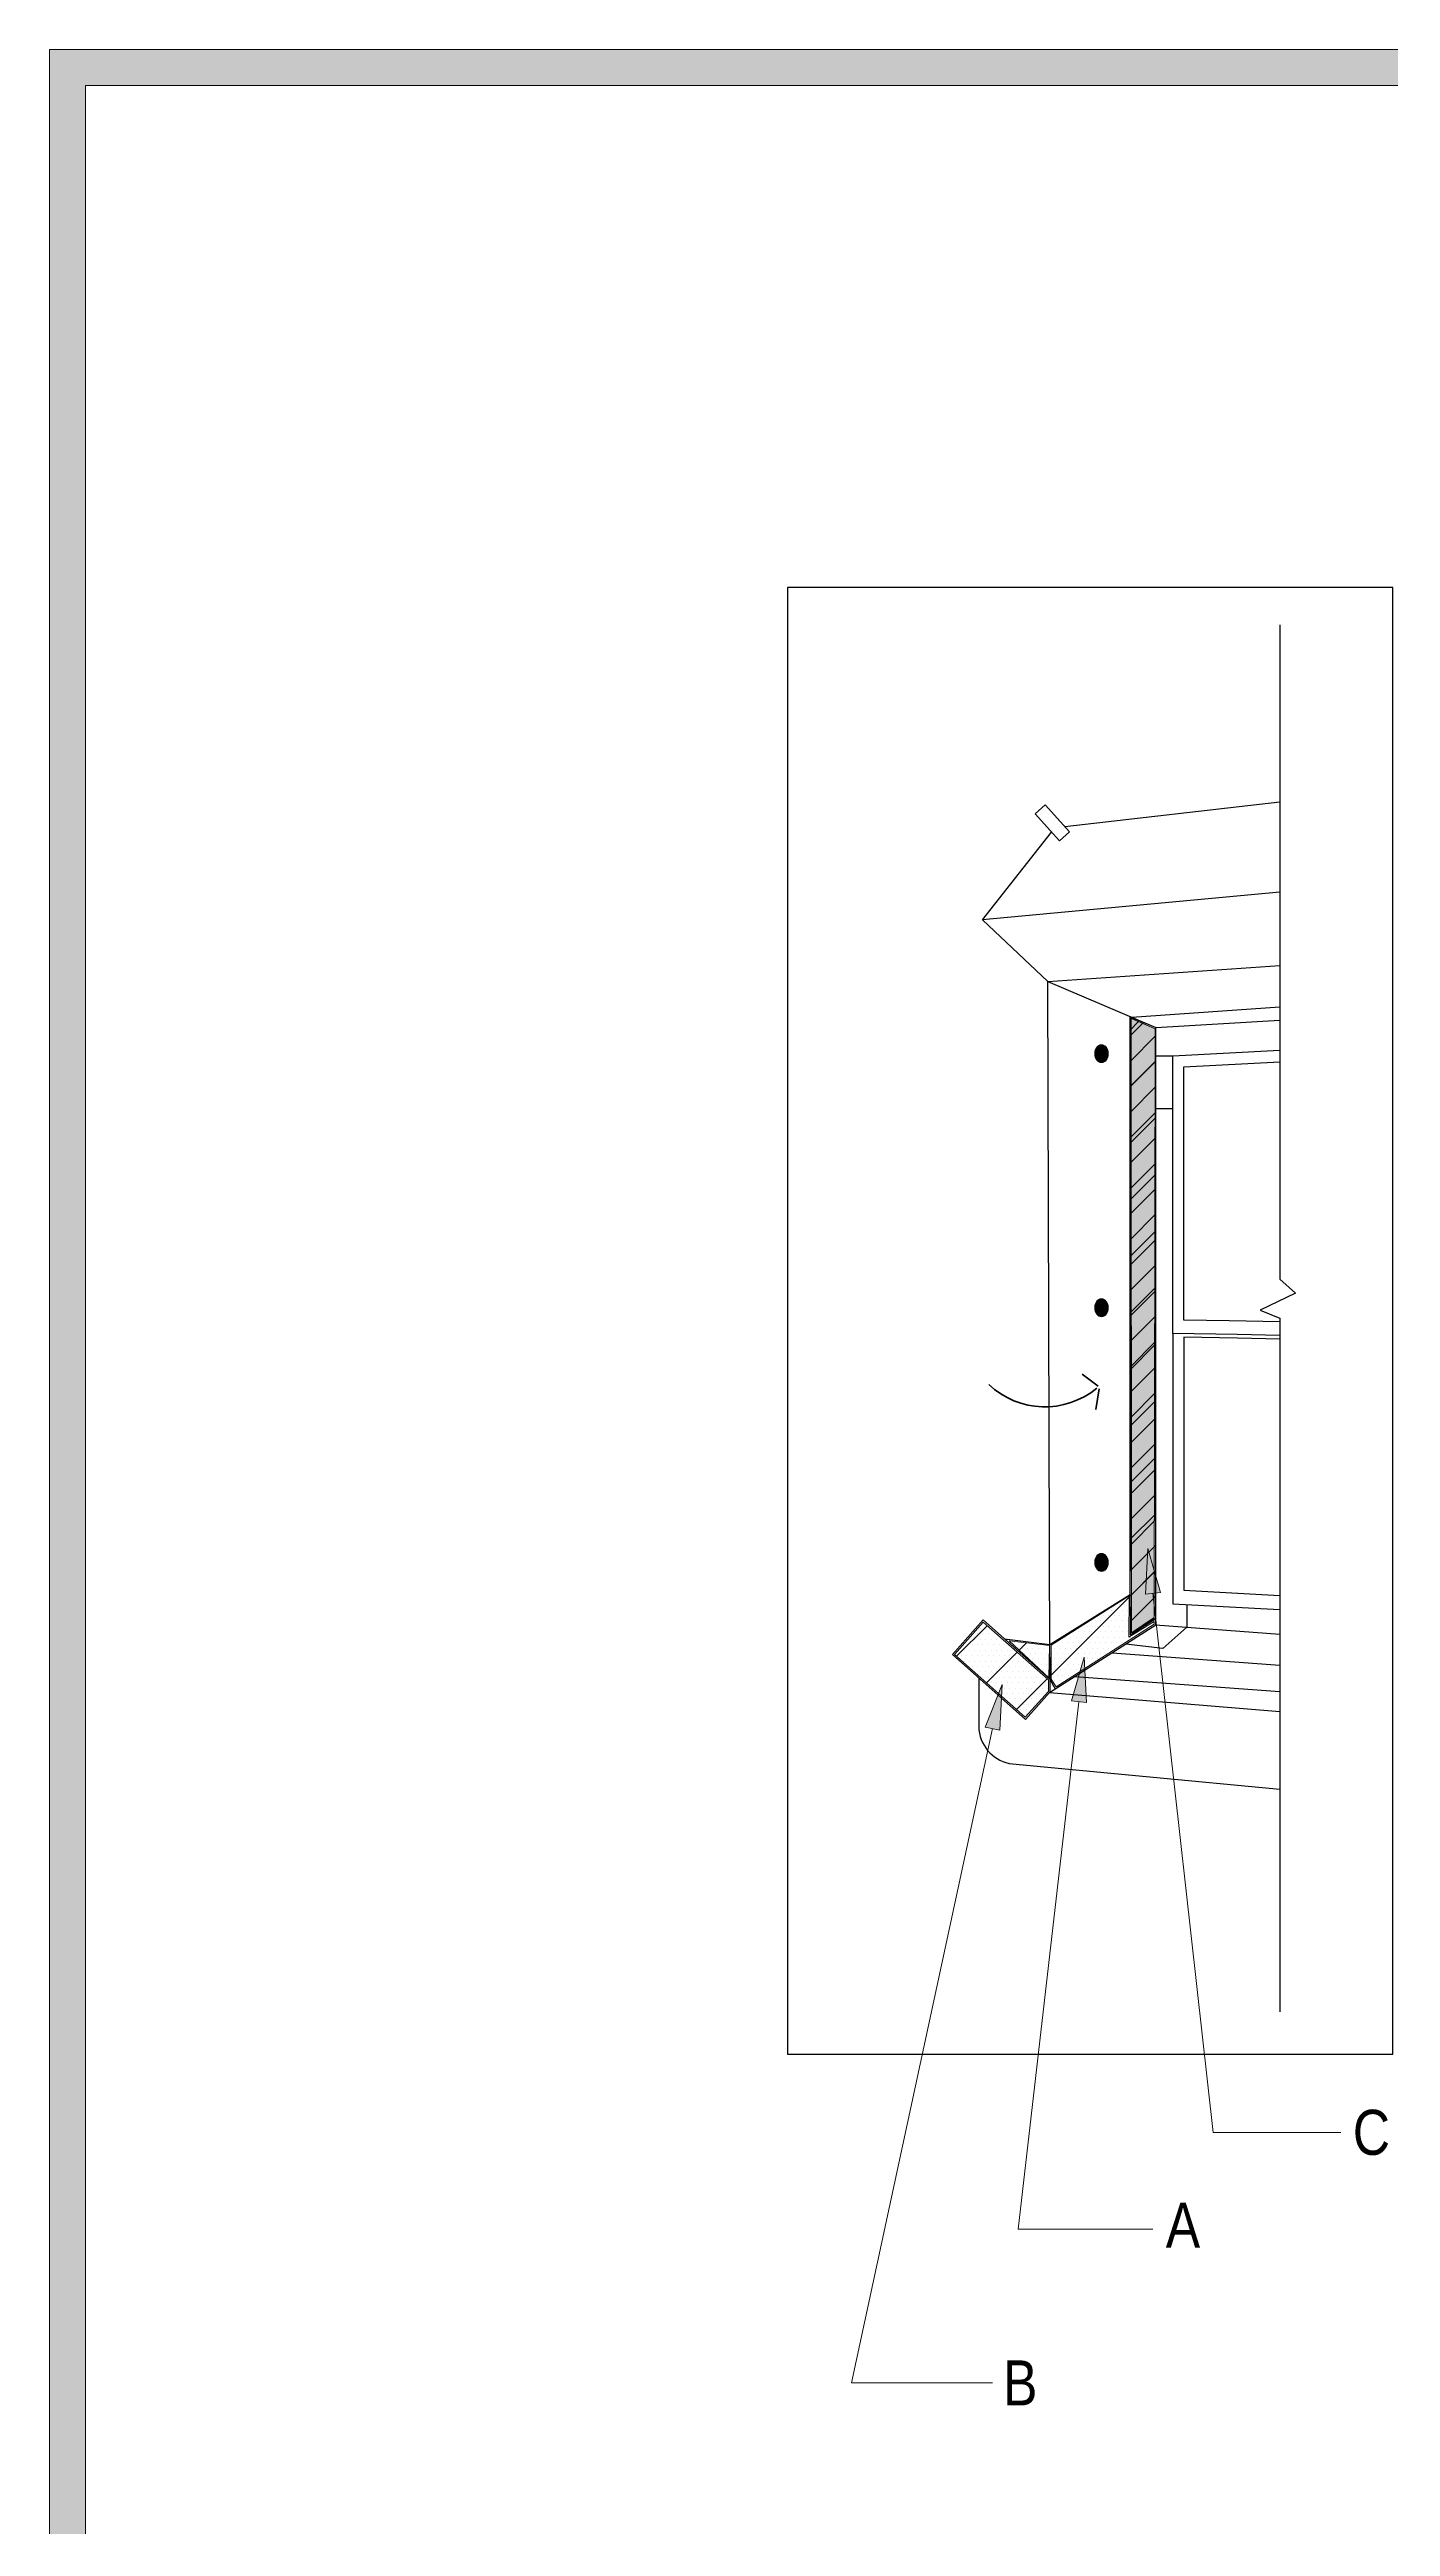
# Model space of a CAD drawing. Extents: x -1279 to 5791, y -3809 to 1769.
# Drawn here: x -1156 to -822, y -1854 to -1236 of the extents above; entities that cross this region are included whole.
import ezdxf

# ---------------------------------------------------------------- set-up
doc = ezdxf.new("R2010")
doc.units = 0
doc.header["$MEASUREMENT"] = 0
for name, color, linetype, lineweight in [('.ATI-HATCH', 7, 'Continuous', 0), ('G-ANNO-TTLB', 7, 'Continuous', 0), ('Layer 12', 7, 'Continuous', 0), ('TYVEK', 7, 'Continuous', 0)]:
    doc.layers.add(name, color=color, linetype=linetype, lineweight=lineweight)
pattern_1 = [(45, (0, 0), (-7.071067, 7.07107), [])]

# ---------------------------------------------------------------- blocks, each defined once
blk = doc.blocks.new('Block_75')
at = {"layer": '.ATI-HATCH'}
for points, knots in [([(-886.59, -1621.6), (-886.59, -1621.6), (-886.59, -1631.72), (-886.59, -1631.72), (-886.59, -1631.72), (-880.16, -1627.63), (-880.16, -1627.63), (-880.16, -1627.63), (-880.16, -1629.19), (-880.16, -1629.19), (-880.16, -1629.19), (-906.66, -1646.05), (-906.66, -1646.05), (-906.66, -1646.05), (-906.67, -1634.08), (-906.67, -1634.08), (-906.67, -1634.08), (-886.59, -1621.6), (-886.59, -1621.6)], [0, 0, 0, 0, 1, 1, 1, 2, 2, 2, 3, 3, 3, 4, 4, 4, 5, 5, 5, 6, 6, 6, 6]), ([(-917.93, -1632.72), (-917.93, -1632.72), (-906.66, -1642.75), (-906.66, -1642.75), (-906.66, -1642.75), (-906.67, -1634.08), (-906.67, -1634.08), (-906.67, -1634.08), (-917.93, -1632.72), (-917.93, -1632.72)], [0, 0, 0, 0, 1, 1, 1, 2, 2, 2, 3, 3, 3, 3])]:
    blk.add_open_spline(points, degree=3, knots=knots, dxfattribs=at)
at = {"layer": '.ATI-HATCH', "color": 8, "lineweight": 0, "true_color": 0x808080}
for points in [[(-894.65, -1626.87), (-894.65, -1626.87), (-894.65, -1626.87), (-894.65, -1626.87)], [(-893.3, -1626.87), (-893.3, -1626.87), (-893.3, -1626.87), (-893.3, -1626.87)], [(-892.63, -1625.52), (-892.63, -1625.52), (-892.63, -1625.52), (-892.63, -1625.52)], [(-891.95, -1626.87), (-891.95, -1626.87), (-891.95, -1626.87), (-891.95, -1626.87)], [(-891.28, -1625.52), (-891.28, -1625.52), (-891.28, -1625.52), (-891.28, -1625.52)], [(-890.6, -1624.17), (-890.6, -1624.17), (-890.6, -1624.17), (-890.6, -1624.17)], [(-890.6, -1626.87), (-890.6, -1626.87), (-890.6, -1626.87), (-890.6, -1626.87)], [(-889.93, -1625.52), (-889.93, -1625.52), (-889.93, -1625.52), (-889.93, -1625.52)], [(-889.25, -1624.17), (-889.25, -1624.17), (-889.25, -1624.17), (-889.25, -1624.17)], [(-889.25, -1626.87), (-889.25, -1626.87), (-889.25, -1626.87), (-889.25, -1626.87)], [(-888.58, -1625.52), (-888.58, -1625.52), (-888.58, -1625.52), (-888.58, -1625.52)], [(-887.9, -1624.17), (-887.9, -1624.17), (-887.9, -1624.17), (-887.9, -1624.17)], [(-887.9, -1626.87), (-887.9, -1626.87), (-887.9, -1626.87), (-887.9, -1626.87)], [(-887.23, -1622.82), (-887.23, -1622.82), (-887.23, -1622.82), (-887.23, -1622.82)], [(-887.23, -1625.52), (-887.23, -1625.52), (-887.23, -1625.52), (-887.23, -1625.52)], [(-915.58, -1633.62), (-915.58, -1633.62), (-915.58, -1633.62), (-915.58, -1633.62)], [(-914.23, -1633.62), (-914.23, -1633.62), (-914.23, -1633.62), (-914.23, -1633.62)], [(-912.88, -1633.62), (-912.88, -1633.62), (-912.88, -1633.62), (-912.88, -1633.62)], [(-911.53, -1633.62), (-911.53, -1633.62), (-911.53, -1633.62), (-911.53, -1633.62)], [(-904.78, -1633.62), (-904.78, -1633.62), (-904.78, -1633.62), (-904.78, -1633.62)], [(-903.43, -1633.62), (-903.43, -1633.62), (-903.43, -1633.62), (-903.43, -1633.62)], [(-902.75, -1632.27), (-902.75, -1632.27), (-902.75, -1632.27), (-902.75, -1632.27)], [(-902.08, -1633.62), (-902.08, -1633.62), (-902.08, -1633.62), (-902.08, -1633.62)], [(-901.4, -1632.27), (-901.4, -1632.27), (-901.4, -1632.27), (-901.4, -1632.27)], [(-900.73, -1630.92), (-900.73, -1630.92), (-900.73, -1630.92), (-900.73, -1630.92)], [(-900.73, -1633.62), (-900.73, -1633.62), (-900.73, -1633.62), (-900.73, -1633.62)], [(-900.05, -1632.27), (-900.05, -1632.27), (-900.05, -1632.27), (-900.05, -1632.27)], [(-899.38, -1630.92), (-899.38, -1630.92), (-899.38, -1630.92), (-899.38, -1630.92)], [(-899.38, -1633.62), (-899.38, -1633.62), (-899.38, -1633.62), (-899.38, -1633.62)], [(-898.7, -1629.57), (-898.7, -1629.57), (-898.7, -1629.57), (-898.7, -1629.57)], [(-898.7, -1632.27), (-898.7, -1632.27), (-898.7, -1632.27), (-898.7, -1632.27)], [(-898.03, -1630.92), (-898.03, -1630.92), (-898.03, -1630.92), (-898.03, -1630.92)], [(-898.03, -1633.62), (-898.03, -1633.62), (-898.03, -1633.62), (-898.03, -1633.62)], [(-897.35, -1629.57), (-897.35, -1629.57), (-897.35, -1629.57), (-897.35, -1629.57)], [(-897.35, -1632.27), (-897.35, -1632.27), (-897.35, -1632.27), (-897.35, -1632.27)], [(-896.68, -1628.22), (-896.68, -1628.22), (-896.68, -1628.22), (-896.68, -1628.22)], [(-896.68, -1630.92), (-896.68, -1630.92), (-896.68, -1630.92), (-896.68, -1630.92)], [(-896.68, -1633.62), (-896.68, -1633.62), (-896.68, -1633.62), (-896.68, -1633.62)], [(-896, -1629.57), (-896, -1629.57), (-896, -1629.57), (-896, -1629.57)], [(-896, -1632.27), (-896, -1632.27), (-896, -1632.27), (-896, -1632.27)], [(-895.33, -1628.22), (-895.33, -1628.22), (-895.33, -1628.22), (-895.33, -1628.22)], [(-895.33, -1630.92), (-895.33, -1630.92), (-895.33, -1630.92), (-895.33, -1630.92)], [(-895.33, -1633.62), (-895.33, -1633.62), (-895.33, -1633.62), (-895.33, -1633.62)], [(-894.65, -1629.57), (-894.65, -1629.57), (-894.65, -1629.57), (-894.65, -1629.57)], [(-894.65, -1632.27), (-894.65, -1632.27), (-894.65, -1632.27), (-894.65, -1632.27)], [(-893.98, -1628.22), (-893.98, -1628.22), (-893.98, -1628.22), (-893.98, -1628.22)], [(-893.98, -1630.92), (-893.98, -1630.92), (-893.98, -1630.92), (-893.98, -1630.92)], [(-893.98, -1633.62), (-893.98, -1633.62), (-893.98, -1633.62), (-893.98, -1633.62)], [(-893.3, -1629.57), (-893.3, -1629.57), (-893.3, -1629.57), (-893.3, -1629.57)], [(-893.3, -1632.27), (-893.3, -1632.27), (-893.3, -1632.27), (-893.3, -1632.27)], [(-892.63, -1628.22), (-892.63, -1628.22), (-892.63, -1628.22), (-892.63, -1628.22)], [(-892.63, -1630.92), (-892.63, -1630.92), (-892.63, -1630.92), (-892.63, -1630.92)], [(-892.63, -1633.62), (-892.63, -1633.62), (-892.63, -1633.62), (-892.63, -1633.62)], [(-891.95, -1629.57), (-891.95, -1629.57), (-891.95, -1629.57), (-891.95, -1629.57)], [(-891.95, -1632.27), (-891.95, -1632.27), (-891.95, -1632.27), (-891.95, -1632.27)], [(-891.28, -1628.22), (-891.28, -1628.22), (-891.28, -1628.22), (-891.28, -1628.22)], [(-891.28, -1630.92), (-891.28, -1630.92), (-891.28, -1630.92), (-891.28, -1630.92)], [(-891.28, -1633.62), (-891.28, -1633.62), (-891.28, -1633.62), (-891.28, -1633.62)], [(-890.6, -1629.57), (-890.6, -1629.57), (-890.6, -1629.57), (-890.6, -1629.57)], [(-890.6, -1632.27), (-890.6, -1632.27), (-890.6, -1632.27), (-890.6, -1632.27)], [(-889.93, -1628.22), (-889.93, -1628.22), (-889.93, -1628.22), (-889.93, -1628.22)], [(-889.93, -1630.92), (-889.93, -1630.92), (-889.93, -1630.92), (-889.93, -1630.92)], [(-889.93, -1633.62), (-889.93, -1633.62), (-889.93, -1633.62), (-889.93, -1633.62)], [(-889.25, -1629.57), (-889.25, -1629.57), (-889.25, -1629.57), (-889.25, -1629.57)], [(-889.25, -1632.27), (-889.25, -1632.27), (-889.25, -1632.27), (-889.25, -1632.27)], [(-888.58, -1628.22), (-888.58, -1628.22), (-888.58, -1628.22), (-888.58, -1628.22)], [(-888.58, -1630.92), (-888.58, -1630.92), (-888.58, -1630.92), (-888.58, -1630.92)], [(-888.58, -1633.62), (-888.58, -1633.62), (-888.58, -1633.62), (-888.58, -1633.62)], [(-887.9, -1629.57), (-887.9, -1629.57), (-887.9, -1629.57), (-887.9, -1629.57)], [(-887.9, -1632.27), (-887.9, -1632.27), (-887.9, -1632.27), (-887.9, -1632.27)], [(-887.23, -1628.22), (-887.23, -1628.22), (-887.23, -1628.22), (-887.23, -1628.22)], [(-887.23, -1630.92), (-887.23, -1630.92), (-887.23, -1630.92), (-887.23, -1630.92)], [(-887.23, -1633.62), (-887.23, -1633.62), (-887.23, -1633.62), (-887.23, -1633.62)], [(-886.55, -1632.27), (-886.55, -1632.27), (-886.55, -1632.27), (-886.55, -1632.27)], [(-885.2, -1632.27), (-885.2, -1632.27), (-885.2, -1632.27), (-885.2, -1632.27)], [(-884.53, -1630.92), (-884.53, -1630.92), (-884.53, -1630.92), (-884.53, -1630.92)], [(-883.18, -1630.92), (-883.18, -1630.92), (-883.18, -1630.92), (-883.18, -1630.92)], [(-882.5, -1629.57), (-882.5, -1629.57), (-882.5, -1629.57), (-882.5, -1629.57)], [(-881.15, -1629.57), (-881.15, -1629.57), (-881.15, -1629.57), (-881.15, -1629.57)], [(-880.48, -1628.22), (-880.48, -1628.22), (-880.48, -1628.22), (-880.48, -1628.22)], [(-914.9, -1634.97), (-914.9, -1634.97), (-914.9, -1634.97), (-914.9, -1634.97)], [(-913.55, -1634.97), (-913.55, -1634.97), (-913.55, -1634.97), (-913.55, -1634.97)], [(-912.88, -1636.32), (-912.88, -1636.32), (-912.88, -1636.32), (-912.88, -1636.32)], [(-912.2, -1634.97), (-912.2, -1634.97), (-912.2, -1634.97), (-912.2, -1634.97)], [(-912.2, -1637.67), (-912.2, -1637.67), (-912.2, -1637.67), (-912.2, -1637.67)], [(-911.53, -1636.32), (-911.53, -1636.32), (-911.53, -1636.32), (-911.53, -1636.32)], [(-910.85, -1634.97), (-910.85, -1634.97), (-910.85, -1634.97), (-910.85, -1634.97)], [(-910.85, -1637.67), (-910.85, -1637.67), (-910.85, -1637.67), (-910.85, -1637.67)], [(-910.18, -1636.32), (-910.18, -1636.32), (-910.18, -1636.32), (-910.18, -1636.32)], [(-910.18, -1639.02), (-910.18, -1639.02), (-910.18, -1639.02), (-910.18, -1639.02)], [(-909.5, -1634.97), (-909.5, -1634.97), (-909.5, -1634.97), (-909.5, -1634.97)], [(-909.5, -1637.67), (-909.5, -1637.67), (-909.5, -1637.67), (-909.5, -1637.67)], [(-908.83, -1636.32), (-908.83, -1636.32), (-908.83, -1636.32), (-908.83, -1636.32)], [(-908.83, -1639.02), (-908.83, -1639.02), (-908.83, -1639.02), (-908.83, -1639.02)], [(-908.15, -1634.97), (-908.15, -1634.97), (-908.15, -1634.97), (-908.15, -1634.97)], [(-908.15, -1637.67), (-908.15, -1637.67), (-908.15, -1637.67), (-908.15, -1637.67)], [(-907.48, -1636.32), (-907.48, -1636.32), (-907.48, -1636.32), (-907.48, -1636.32)], [(-907.48, -1639.02), (-907.48, -1639.02), (-907.48, -1639.02), (-907.48, -1639.02)], [(-906.8, -1634.97), (-906.8, -1634.97), (-906.8, -1634.97), (-906.8, -1634.97)], [(-906.8, -1637.67), (-906.8, -1637.67), (-906.8, -1637.67), (-906.8, -1637.67)], [(-906.13, -1636.32), (-906.13, -1636.32), (-906.13, -1636.32), (-906.13, -1636.32)], [(-906.13, -1639.02), (-906.13, -1639.02), (-906.13, -1639.02), (-906.13, -1639.02)], [(-905.45, -1634.97), (-905.45, -1634.97), (-905.45, -1634.97), (-905.45, -1634.97)], [(-905.45, -1637.67), (-905.45, -1637.67), (-905.45, -1637.67), (-905.45, -1637.67)], [(-904.78, -1636.32), (-904.78, -1636.32), (-904.78, -1636.32), (-904.78, -1636.32)], [(-904.78, -1639.02), (-904.78, -1639.02), (-904.78, -1639.02), (-904.78, -1639.02)], [(-904.1, -1634.97), (-904.1, -1634.97), (-904.1, -1634.97), (-904.1, -1634.97)], [(-904.1, -1637.67), (-904.1, -1637.67), (-904.1, -1637.67), (-904.1, -1637.67)], [(-903.43, -1636.32), (-903.43, -1636.32), (-903.43, -1636.32), (-903.43, -1636.32)], [(-903.43, -1639.02), (-903.43, -1639.02), (-903.43, -1639.02), (-903.43, -1639.02)], [(-902.75, -1634.97), (-902.75, -1634.97), (-902.75, -1634.97), (-902.75, -1634.97)], [(-902.75, -1637.67), (-902.75, -1637.67), (-902.75, -1637.67), (-902.75, -1637.67)], [(-902.08, -1636.32), (-902.08, -1636.32), (-902.08, -1636.32), (-902.08, -1636.32)], [(-902.08, -1639.02), (-902.08, -1639.02), (-902.08, -1639.02), (-902.08, -1639.02)], [(-901.4, -1634.97), (-901.4, -1634.97), (-901.4, -1634.97), (-901.4, -1634.97)], [(-901.4, -1637.67), (-901.4, -1637.67), (-901.4, -1637.67), (-901.4, -1637.67)], [(-900.73, -1636.32), (-900.73, -1636.32), (-900.73, -1636.32), (-900.73, -1636.32)], [(-900.73, -1639.02), (-900.73, -1639.02), (-900.73, -1639.02), (-900.73, -1639.02)], [(-900.05, -1634.97), (-900.05, -1634.97), (-900.05, -1634.97), (-900.05, -1634.97)], [(-900.05, -1637.67), (-900.05, -1637.67), (-900.05, -1637.67), (-900.05, -1637.67)], [(-899.38, -1636.32), (-899.38, -1636.32), (-899.38, -1636.32), (-899.38, -1636.32)], [(-899.38, -1639.02), (-899.38, -1639.02), (-899.38, -1639.02), (-899.38, -1639.02)], [(-898.7, -1634.97), (-898.7, -1634.97), (-898.7, -1634.97), (-898.7, -1634.97)], [(-898.7, -1637.67), (-898.7, -1637.67), (-898.7, -1637.67), (-898.7, -1637.67)], [(-898.03, -1636.32), (-898.03, -1636.32), (-898.03, -1636.32), (-898.03, -1636.32)], [(-898.03, -1639.02), (-898.03, -1639.02), (-898.03, -1639.02), (-898.03, -1639.02)], [(-897.35, -1634.97), (-897.35, -1634.97), (-897.35, -1634.97), (-897.35, -1634.97)], [(-897.35, -1637.67), (-897.35, -1637.67), (-897.35, -1637.67), (-897.35, -1637.67)], [(-896.68, -1636.32), (-896.68, -1636.32), (-896.68, -1636.32), (-896.68, -1636.32)], [(-896.68, -1639.02), (-896.68, -1639.02), (-896.68, -1639.02), (-896.68, -1639.02)], [(-896, -1634.97), (-896, -1634.97), (-896, -1634.97), (-896, -1634.97)], [(-896, -1637.67), (-896, -1637.67), (-896, -1637.67), (-896, -1637.67)], [(-895.33, -1636.32), (-895.33, -1636.32), (-895.33, -1636.32), (-895.33, -1636.32)], [(-894.65, -1634.97), (-894.65, -1634.97), (-894.65, -1634.97), (-894.65, -1634.97)], [(-894.65, -1637.67), (-894.65, -1637.67), (-894.65, -1637.67), (-894.65, -1637.67)], [(-893.98, -1636.32), (-893.98, -1636.32), (-893.98, -1636.32), (-893.98, -1636.32)], [(-893.3, -1634.97), (-893.3, -1634.97), (-893.3, -1634.97), (-893.3, -1634.97)], [(-892.63, -1636.32), (-892.63, -1636.32), (-892.63, -1636.32), (-892.63, -1636.32)], [(-891.95, -1634.97), (-891.95, -1634.97), (-891.95, -1634.97), (-891.95, -1634.97)], [(-890.6, -1634.97), (-890.6, -1634.97), (-890.6, -1634.97), (-890.6, -1634.97)], [(-889.25, -1634.97), (-889.25, -1634.97), (-889.25, -1634.97), (-889.25, -1634.97)], [(-908.15, -1640.37), (-908.15, -1640.37), (-908.15, -1640.37), (-908.15, -1640.37)], [(-907.48, -1641.72), (-907.48, -1641.72), (-907.48, -1641.72), (-907.48, -1641.72)], [(-906.8, -1640.37), (-906.8, -1640.37), (-906.8, -1640.37), (-906.8, -1640.37)], [(-906.13, -1641.72), (-906.13, -1641.72), (-906.13, -1641.72), (-906.13, -1641.72)], [(-906.13, -1644.42), (-906.13, -1644.42), (-906.13, -1644.42), (-906.13, -1644.42)], [(-905.45, -1640.37), (-905.45, -1640.37), (-905.45, -1640.37), (-905.45, -1640.37)], [(-905.45, -1643.07), (-905.45, -1643.07), (-905.45, -1643.07), (-905.45, -1643.07)], [(-904.78, -1641.72), (-904.78, -1641.72), (-904.78, -1641.72), (-904.78, -1641.72)], [(-904.78, -1644.42), (-904.78, -1644.42), (-904.78, -1644.42), (-904.78, -1644.42)], [(-904.1, -1640.37), (-904.1, -1640.37), (-904.1, -1640.37), (-904.1, -1640.37)], [(-904.1, -1643.07), (-904.1, -1643.07), (-904.1, -1643.07), (-904.1, -1643.07)], [(-903.43, -1641.72), (-903.43, -1641.72), (-903.43, -1641.72), (-903.43, -1641.72)], [(-902.75, -1640.37), (-902.75, -1640.37), (-902.75, -1640.37), (-902.75, -1640.37)], [(-902.75, -1643.07), (-902.75, -1643.07), (-902.75, -1643.07), (-902.75, -1643.07)], [(-902.08, -1641.72), (-902.08, -1641.72), (-902.08, -1641.72), (-902.08, -1641.72)], [(-901.4, -1640.37), (-901.4, -1640.37), (-901.4, -1640.37), (-901.4, -1640.37)], [(-900.73, -1641.72), (-900.73, -1641.72), (-900.73, -1641.72), (-900.73, -1641.72)], [(-900.05, -1640.37), (-900.05, -1640.37), (-900.05, -1640.37), (-900.05, -1640.37)], [(-898.7, -1640.37), (-898.7, -1640.37), (-898.7, -1640.37), (-898.7, -1640.37)]]:
    blk.add_open_spline(points, degree=3, dxfattribs=at)
blk = doc.blocks.new('Block_76')
at = {"layer": '.ATI-HATCH'}
blk.add_lwpolyline([(-923.28, -1627.97), (-930.95, -1636.59), (-912.72, -1652.82), (-906.75, -1646.12), (-906.66, -1646.05), (-906.66, -1642.75)], close=True, dxfattribs=at)
at = {"layer": '.ATI-HATCH', "color": 8, "lineweight": 0, "true_color": 0x808080}
for points in [[(-926.73, -1632.82), (-926.73, -1632.82), (-926.73, -1632.82), (-926.73, -1632.82)], [(-926.05, -1631.47), (-926.05, -1631.47), (-926.05, -1631.47), (-926.05, -1631.47)], [(-925.38, -1632.82), (-925.38, -1632.82), (-925.38, -1632.82), (-925.38, -1632.82)], [(-924.7, -1631.47), (-924.7, -1631.47), (-924.7, -1631.47), (-924.7, -1631.47)], [(-924.03, -1630.12), (-924.03, -1630.12), (-924.03, -1630.12), (-924.03, -1630.12)], [(-924.03, -1632.82), (-924.03, -1632.82), (-924.03, -1632.82), (-924.03, -1632.82)], [(-923.35, -1628.77), (-923.35, -1628.77), (-923.35, -1628.77), (-923.35, -1628.77)], [(-923.35, -1631.47), (-923.35, -1631.47), (-923.35, -1631.47), (-923.35, -1631.47)], [(-922.68, -1630.12), (-922.68, -1630.12), (-922.68, -1630.12), (-922.68, -1630.12)], [(-922.68, -1632.82), (-922.68, -1632.82), (-922.68, -1632.82), (-922.68, -1632.82)], [(-922, -1631.47), (-922, -1631.47), (-922, -1631.47), (-922, -1631.47)], [(-921.33, -1630.12), (-921.33, -1630.12), (-921.33, -1630.12), (-921.33, -1630.12)], [(-921.33, -1632.82), (-921.33, -1632.82), (-921.33, -1632.82), (-921.33, -1632.82)], [(-920.65, -1631.47), (-920.65, -1631.47), (-920.65, -1631.47), (-920.65, -1631.47)], [(-919.98, -1632.82), (-919.98, -1632.82), (-919.98, -1632.82), (-919.98, -1632.82)], [(-918.63, -1632.82), (-918.63, -1632.82), (-918.63, -1632.82), (-918.63, -1632.82)], [(-930.1, -1636.87), (-930.1, -1636.87), (-930.1, -1636.87), (-930.1, -1636.87)], [(-929.43, -1635.52), (-929.43, -1635.52), (-929.43, -1635.52), (-929.43, -1635.52)], [(-928.75, -1634.17), (-928.75, -1634.17), (-928.75, -1634.17), (-928.75, -1634.17)], [(-928.75, -1636.87), (-928.75, -1636.87), (-928.75, -1636.87), (-928.75, -1636.87)], [(-928.08, -1635.52), (-928.08, -1635.52), (-928.08, -1635.52), (-928.08, -1635.52)], [(-928.08, -1638.22), (-928.08, -1638.22), (-928.08, -1638.22), (-928.08, -1638.22)], [(-927.4, -1634.17), (-927.4, -1634.17), (-927.4, -1634.17), (-927.4, -1634.17)], [(-927.4, -1636.87), (-927.4, -1636.87), (-927.4, -1636.87), (-927.4, -1636.87)], [(-927.4, -1639.57), (-927.4, -1639.57), (-927.4, -1639.57), (-927.4, -1639.57)], [(-926.73, -1635.52), (-926.73, -1635.52), (-926.73, -1635.52), (-926.73, -1635.52)], [(-926.73, -1638.22), (-926.73, -1638.22), (-926.73, -1638.22), (-926.73, -1638.22)], [(-926.05, -1634.17), (-926.05, -1634.17), (-926.05, -1634.17), (-926.05, -1634.17)], [(-926.05, -1636.87), (-926.05, -1636.87), (-926.05, -1636.87), (-926.05, -1636.87)], [(-926.05, -1639.57), (-926.05, -1639.57), (-926.05, -1639.57), (-926.05, -1639.57)], [(-925.38, -1635.52), (-925.38, -1635.52), (-925.38, -1635.52), (-925.38, -1635.52)], [(-925.38, -1638.22), (-925.38, -1638.22), (-925.38, -1638.22), (-925.38, -1638.22)], [(-924.7, -1634.17), (-924.7, -1634.17), (-924.7, -1634.17), (-924.7, -1634.17)], [(-924.7, -1636.87), (-924.7, -1636.87), (-924.7, -1636.87), (-924.7, -1636.87)], [(-924.7, -1639.57), (-924.7, -1639.57), (-924.7, -1639.57), (-924.7, -1639.57)], [(-924.03, -1635.52), (-924.03, -1635.52), (-924.03, -1635.52), (-924.03, -1635.52)], [(-924.03, -1638.22), (-924.03, -1638.22), (-924.03, -1638.22), (-924.03, -1638.22)], [(-923.35, -1634.17), (-923.35, -1634.17), (-923.35, -1634.17), (-923.35, -1634.17)], [(-923.35, -1636.87), (-923.35, -1636.87), (-923.35, -1636.87), (-923.35, -1636.87)], [(-923.35, -1639.57), (-923.35, -1639.57), (-923.35, -1639.57), (-923.35, -1639.57)], [(-922.68, -1635.52), (-922.68, -1635.52), (-922.68, -1635.52), (-922.68, -1635.52)], [(-922.68, -1638.22), (-922.68, -1638.22), (-922.68, -1638.22), (-922.68, -1638.22)], [(-922, -1634.17), (-922, -1634.17), (-922, -1634.17), (-922, -1634.17)], [(-922, -1636.87), (-922, -1636.87), (-922, -1636.87), (-922, -1636.87)], [(-922, -1639.57), (-922, -1639.57), (-922, -1639.57), (-922, -1639.57)], [(-921.33, -1635.52), (-921.33, -1635.52), (-921.33, -1635.52), (-921.33, -1635.52)], [(-921.33, -1638.22), (-921.33, -1638.22), (-921.33, -1638.22), (-921.33, -1638.22)], [(-920.65, -1634.17), (-920.65, -1634.17), (-920.65, -1634.17), (-920.65, -1634.17)], [(-920.65, -1636.87), (-920.65, -1636.87), (-920.65, -1636.87), (-920.65, -1636.87)], [(-920.65, -1639.57), (-920.65, -1639.57), (-920.65, -1639.57), (-920.65, -1639.57)], [(-919.98, -1635.52), (-919.98, -1635.52), (-919.98, -1635.52), (-919.98, -1635.52)], [(-919.98, -1638.22), (-919.98, -1638.22), (-919.98, -1638.22), (-919.98, -1638.22)], [(-919.3, -1634.17), (-919.3, -1634.17), (-919.3, -1634.17), (-919.3, -1634.17)], [(-919.3, -1636.87), (-919.3, -1636.87), (-919.3, -1636.87), (-919.3, -1636.87)], [(-919.3, -1639.57), (-919.3, -1639.57), (-919.3, -1639.57), (-919.3, -1639.57)], [(-918.63, -1635.52), (-918.63, -1635.52), (-918.63, -1635.52), (-918.63, -1635.52)], [(-918.63, -1638.22), (-918.63, -1638.22), (-918.63, -1638.22), (-918.63, -1638.22)], [(-917.95, -1634.17), (-917.95, -1634.17), (-917.95, -1634.17), (-917.95, -1634.17)], [(-917.95, -1636.87), (-917.95, -1636.87), (-917.95, -1636.87), (-917.95, -1636.87)], [(-917.95, -1639.57), (-917.95, -1639.57), (-917.95, -1639.57), (-917.95, -1639.57)], [(-917.28, -1635.52), (-917.28, -1635.52), (-917.28, -1635.52), (-917.28, -1635.52)], [(-917.28, -1638.22), (-917.28, -1638.22), (-917.28, -1638.22), (-917.28, -1638.22)], [(-916.6, -1634.17), (-916.6, -1634.17), (-916.6, -1634.17), (-916.6, -1634.17)], [(-916.6, -1636.87), (-916.6, -1636.87), (-916.6, -1636.87), (-916.6, -1636.87)], [(-916.6, -1639.57), (-916.6, -1639.57), (-916.6, -1639.57), (-916.6, -1639.57)], [(-915.93, -1635.52), (-915.93, -1635.52), (-915.93, -1635.52), (-915.93, -1635.52)], [(-915.93, -1638.22), (-915.93, -1638.22), (-915.93, -1638.22), (-915.93, -1638.22)], [(-915.25, -1636.87), (-915.25, -1636.87), (-915.25, -1636.87), (-915.25, -1636.87)], [(-915.25, -1639.57), (-915.25, -1639.57), (-915.25, -1639.57), (-915.25, -1639.57)], [(-914.58, -1638.22), (-914.58, -1638.22), (-914.58, -1638.22), (-914.58, -1638.22)], [(-913.9, -1636.87), (-913.9, -1636.87), (-913.9, -1636.87), (-913.9, -1636.87)], [(-913.9, -1639.57), (-913.9, -1639.57), (-913.9, -1639.57), (-913.9, -1639.57)], [(-913.23, -1638.22), (-913.23, -1638.22), (-913.23, -1638.22), (-913.23, -1638.22)], [(-912.55, -1639.57), (-912.55, -1639.57), (-912.55, -1639.57), (-912.55, -1639.57)], [(-911.88, -1638.22), (-911.88, -1638.22), (-911.88, -1638.22), (-911.88, -1638.22)], [(-911.2, -1639.57), (-911.2, -1639.57), (-911.2, -1639.57), (-911.2, -1639.57)], [(-925.38, -1640.92), (-925.38, -1640.92), (-925.38, -1640.92), (-925.38, -1640.92)], [(-924.03, -1640.92), (-924.03, -1640.92), (-924.03, -1640.92), (-924.03, -1640.92)], [(-923.35, -1642.27), (-923.35, -1642.27), (-923.35, -1642.27), (-923.35, -1642.27)], [(-922.68, -1640.92), (-922.68, -1640.92), (-922.68, -1640.92), (-922.68, -1640.92)], [(-922.68, -1643.62), (-922.68, -1643.62), (-922.68, -1643.62), (-922.68, -1643.62)], [(-922, -1642.27), (-922, -1642.27), (-922, -1642.27), (-922, -1642.27)], [(-921.33, -1640.92), (-921.33, -1640.92), (-921.33, -1640.92), (-921.33, -1640.92)], [(-921.33, -1643.62), (-921.33, -1643.62), (-921.33, -1643.62), (-921.33, -1643.62)], [(-920.65, -1642.27), (-920.65, -1642.27), (-920.65, -1642.27), (-920.65, -1642.27)], [(-920.65, -1644.97), (-920.65, -1644.97), (-920.65, -1644.97), (-920.65, -1644.97)], [(-919.98, -1640.92), (-919.98, -1640.92), (-919.98, -1640.92), (-919.98, -1640.92)], [(-919.98, -1643.62), (-919.98, -1643.62), (-919.98, -1643.62), (-919.98, -1643.62)], [(-919.3, -1642.27), (-919.3, -1642.27), (-919.3, -1642.27), (-919.3, -1642.27)], [(-919.3, -1644.97), (-919.3, -1644.97), (-919.3, -1644.97), (-919.3, -1644.97)], [(-918.63, -1640.92), (-918.63, -1640.92), (-918.63, -1640.92), (-918.63, -1640.92)], [(-918.63, -1643.62), (-918.63, -1643.62), (-918.63, -1643.62), (-918.63, -1643.62)], [(-917.95, -1642.27), (-917.95, -1642.27), (-917.95, -1642.27), (-917.95, -1642.27)], [(-917.95, -1644.97), (-917.95, -1644.97), (-917.95, -1644.97), (-917.95, -1644.97)], [(-917.28, -1640.92), (-917.28, -1640.92), (-917.28, -1640.92), (-917.28, -1640.92)], [(-917.28, -1643.62), (-917.28, -1643.62), (-917.28, -1643.62), (-917.28, -1643.62)], [(-916.6, -1642.27), (-916.6, -1642.27), (-916.6, -1642.27), (-916.6, -1642.27)], [(-916.6, -1644.97), (-916.6, -1644.97), (-916.6, -1644.97), (-916.6, -1644.97)], [(-915.93, -1640.92), (-915.93, -1640.92), (-915.93, -1640.92), (-915.93, -1640.92)], [(-915.93, -1643.62), (-915.93, -1643.62), (-915.93, -1643.62), (-915.93, -1643.62)], [(-915.25, -1642.27), (-915.25, -1642.27), (-915.25, -1642.27), (-915.25, -1642.27)], [(-915.25, -1644.97), (-915.25, -1644.97), (-915.25, -1644.97), (-915.25, -1644.97)], [(-914.58, -1640.92), (-914.58, -1640.92), (-914.58, -1640.92), (-914.58, -1640.92)], [(-914.58, -1643.62), (-914.58, -1643.62), (-914.58, -1643.62), (-914.58, -1643.62)], [(-913.9, -1642.27), (-913.9, -1642.27), (-913.9, -1642.27), (-913.9, -1642.27)], [(-913.9, -1644.97), (-913.9, -1644.97), (-913.9, -1644.97), (-913.9, -1644.97)], [(-913.23, -1640.92), (-913.23, -1640.92), (-913.23, -1640.92), (-913.23, -1640.92)], [(-913.23, -1643.62), (-913.23, -1643.62), (-913.23, -1643.62), (-913.23, -1643.62)], [(-912.55, -1642.27), (-912.55, -1642.27), (-912.55, -1642.27), (-912.55, -1642.27)], [(-912.55, -1644.97), (-912.55, -1644.97), (-912.55, -1644.97), (-912.55, -1644.97)], [(-911.88, -1640.92), (-911.88, -1640.92), (-911.88, -1640.92), (-911.88, -1640.92)], [(-911.88, -1643.62), (-911.88, -1643.62), (-911.88, -1643.62), (-911.88, -1643.62)], [(-911.2, -1642.27), (-911.2, -1642.27), (-911.2, -1642.27), (-911.2, -1642.27)], [(-911.2, -1644.97), (-911.2, -1644.97), (-911.2, -1644.97), (-911.2, -1644.97)], [(-910.53, -1640.92), (-910.53, -1640.92), (-910.53, -1640.92), (-910.53, -1640.92)], [(-910.53, -1643.62), (-910.53, -1643.62), (-910.53, -1643.62), (-910.53, -1643.62)], [(-909.85, -1642.27), (-909.85, -1642.27), (-909.85, -1642.27), (-909.85, -1642.27)], [(-909.85, -1644.97), (-909.85, -1644.97), (-909.85, -1644.97), (-909.85, -1644.97)], [(-909.18, -1640.92), (-909.18, -1640.92), (-909.18, -1640.92), (-909.18, -1640.92)], [(-909.18, -1643.62), (-909.18, -1643.62), (-909.18, -1643.62), (-909.18, -1643.62)], [(-908.5, -1642.27), (-908.5, -1642.27), (-908.5, -1642.27), (-908.5, -1642.27)], [(-908.5, -1644.97), (-908.5, -1644.97), (-908.5, -1644.97), (-908.5, -1644.97)], [(-907.83, -1643.62), (-907.83, -1643.62), (-907.83, -1643.62), (-907.83, -1643.62)], [(-907.15, -1644.97), (-907.15, -1644.97), (-907.15, -1644.97), (-907.15, -1644.97)], [(-919.98, -1646.32), (-919.98, -1646.32), (-919.98, -1646.32), (-919.98, -1646.32)], [(-918.63, -1646.32), (-918.63, -1646.32), (-918.63, -1646.32), (-918.63, -1646.32)], [(-917.95, -1647.67), (-917.95, -1647.67), (-917.95, -1647.67), (-917.95, -1647.67)], [(-917.28, -1646.32), (-917.28, -1646.32), (-917.28, -1646.32), (-917.28, -1646.32)], [(-916.6, -1647.67), (-916.6, -1647.67), (-916.6, -1647.67), (-916.6, -1647.67)], [(-915.93, -1646.32), (-915.93, -1646.32), (-915.93, -1646.32), (-915.93, -1646.32)], [(-915.93, -1649.02), (-915.93, -1649.02), (-915.93, -1649.02), (-915.93, -1649.02)], [(-915.25, -1647.67), (-915.25, -1647.67), (-915.25, -1647.67), (-915.25, -1647.67)], [(-915.25, -1650.37), (-915.25, -1650.37), (-915.25, -1650.37), (-915.25, -1650.37)], [(-914.58, -1646.32), (-914.58, -1646.32), (-914.58, -1646.32), (-914.58, -1646.32)], [(-914.58, -1649.02), (-914.58, -1649.02), (-914.58, -1649.02), (-914.58, -1649.02)], [(-913.9, -1647.67), (-913.9, -1647.67), (-913.9, -1647.67), (-913.9, -1647.67)], [(-913.9, -1650.37), (-913.9, -1650.37), (-913.9, -1650.37), (-913.9, -1650.37)], [(-913.23, -1646.32), (-913.23, -1646.32), (-913.23, -1646.32), (-913.23, -1646.32)], [(-913.23, -1649.02), (-913.23, -1649.02), (-913.23, -1649.02), (-913.23, -1649.02)], [(-913.23, -1651.72), (-913.23, -1651.72), (-913.23, -1651.72), (-913.23, -1651.72)], [(-912.55, -1647.67), (-912.55, -1647.67), (-912.55, -1647.67), (-912.55, -1647.67)], [(-912.55, -1650.37), (-912.55, -1650.37), (-912.55, -1650.37), (-912.55, -1650.37)], [(-911.88, -1646.32), (-911.88, -1646.32), (-911.88, -1646.32), (-911.88, -1646.32)], [(-911.88, -1649.02), (-911.88, -1649.02), (-911.88, -1649.02), (-911.88, -1649.02)], [(-911.88, -1651.72), (-911.88, -1651.72), (-911.88, -1651.72), (-911.88, -1651.72)], [(-911.2, -1647.67), (-911.2, -1647.67), (-911.2, -1647.67), (-911.2, -1647.67)], [(-911.2, -1650.37), (-911.2, -1650.37), (-911.2, -1650.37), (-911.2, -1650.37)], [(-910.53, -1646.32), (-910.53, -1646.32), (-910.53, -1646.32), (-910.53, -1646.32)], [(-910.53, -1649.02), (-910.53, -1649.02), (-910.53, -1649.02), (-910.53, -1649.02)], [(-909.85, -1647.67), (-909.85, -1647.67), (-909.85, -1647.67), (-909.85, -1647.67)], [(-909.18, -1646.32), (-909.18, -1646.32), (-909.18, -1646.32), (-909.18, -1646.32)], [(-908.5, -1647.67), (-908.5, -1647.67), (-908.5, -1647.67), (-908.5, -1647.67)], [(-907.83, -1646.32), (-907.83, -1646.32), (-907.83, -1646.32), (-907.83, -1646.32)]]:
    blk.add_open_spline(points, degree=3, dxfattribs=at)
blk = doc.blocks.new('Block_77')
at = {"layer": '.ATI-HATCH'}
blk.add_lwpolyline([(-880.16, -1627.63), (-886.59, -1631.72), (-886.59, -1624.73), (-886.59, -1477.22), (-880.16, -1479.97), (-880.16, -1523.04)], close=True, dxfattribs=at)
at = {"layer": '.ATI-HATCH', "color": 8, "lineweight": 0, "true_color": 0x808080}
for points in [[(-886.59, -1482.05), (-886.59, -1482.05), (-883.21, -1478.67), (-883.21, -1478.67)], [(-886.59, -1488.41), (-886.59, -1488.41), (-880.16, -1481.98), (-880.16, -1481.98)], [(-886.59, -1494.78), (-886.59, -1494.78), (-880.16, -1488.35), (-880.16, -1488.35)], [(-886.59, -1501.14), (-886.59, -1501.14), (-880.16, -1494.71), (-880.16, -1494.71)], [(-886.59, -1507.5), (-886.59, -1507.5), (-880.16, -1501.08), (-880.16, -1501.08)], [(-886.59, -1513.87), (-886.59, -1513.87), (-880.16, -1507.44), (-880.16, -1507.44)], [(-886.59, -1520.23), (-886.59, -1520.23), (-880.16, -1513.8), (-880.16, -1513.8)], [(-886.59, -1526.6), (-886.59, -1526.6), (-880.16, -1520.17), (-880.16, -1520.17)], [(-886.59, -1532.96), (-886.59, -1532.96), (-880.16, -1526.53), (-880.16, -1526.53)], [(-886.59, -1539.32), (-886.59, -1539.32), (-880.16, -1532.9), (-880.16, -1532.9)], [(-886.59, -1545.69), (-886.59, -1545.69), (-880.16, -1539.26), (-880.16, -1539.26)], [(-886.59, -1552.05), (-886.59, -1552.05), (-880.16, -1545.62), (-880.16, -1545.62)], [(-886.59, -1558.42), (-886.59, -1558.42), (-880.16, -1551.99), (-880.16, -1551.99)], [(-886.59, -1564.78), (-886.59, -1564.78), (-880.16, -1558.35), (-880.16, -1558.35)], [(-886.59, -1571.14), (-886.59, -1571.14), (-880.16, -1564.72), (-880.16, -1564.72)], [(-886.59, -1577.51), (-886.59, -1577.51), (-880.16, -1571.08), (-880.16, -1571.08)], [(-886.59, -1583.87), (-886.59, -1583.87), (-880.16, -1577.44), (-880.16, -1577.44)], [(-886.59, -1590.24), (-886.59, -1590.24), (-880.16, -1583.81), (-880.16, -1583.81)], [(-886.59, -1596.6), (-886.59, -1596.6), (-880.16, -1590.17), (-880.16, -1590.17)], [(-886.59, -1602.96), (-886.59, -1602.96), (-880.16, -1596.54), (-880.16, -1596.54)], [(-886.59, -1609.33), (-886.59, -1609.33), (-880.16, -1602.9), (-880.16, -1602.9)], [(-886.59, -1615.69), (-886.59, -1615.69), (-880.16, -1609.26), (-880.16, -1609.26)], [(-886.59, -1622.05), (-886.59, -1622.05), (-880.16, -1615.63), (-880.16, -1615.63)], [(-886.59, -1628.42), (-886.59, -1628.42), (-880.16, -1621.99), (-880.16, -1621.99)]]:
    blk.add_open_spline(points, degree=3, dxfattribs=at)
blk = doc.blocks.new('Block_129')
at = {"layer": 'TYVEK', "true_color": 0x000000, "transparency": 33554687}
h = blk.add_hatch(color=18, dxfattribs=at)
h.dxf.hatch_style = 2
h.paths.add_polyline_path([(-922.78, -1654.72), (-918.57, -1644.12), (-919.11, -1655.51)])
at = {"layer": 'TYVEK', "color": 18, "lineweight": 0, "true_color": 0x000000}
for p, q in [((-920.94, -1655.12), (-956.22, -1818.59)), ((-956.22, -1818.59), (-920.94, -1818.59))]:
    blk.add_line(p, q, dxfattribs=at)
at = {"layer": 'TYVEK'}
blk.add_lwpolyline([(-922.78, -1654.72), (-918.57, -1644.12), (-919.11, -1655.51), (-919.11, -1655.51)], close=True, dxfattribs=at)
at = {"layer": 'TYVEK', "insert": (-921.91, -1824.21), "char_height": 0.2, "attachment_point": 7}
blk.add_mtext('\\C18;\\c0;\\FArial Narrow|b0|i0|c1;\\H11.249999;\\W1.000000; B', dxfattribs=at)
blk = doc.blocks.new('Block_130')
at = {"layer": 'TYVEK', "true_color": 0x000000, "transparency": 33554687}
h = blk.add_hatch(color=18, dxfattribs=at)
h.dxf.hatch_style = 2
h.paths.add_polyline_path([(-882.77, -1621.51), (-882.16, -1610.13), (-879.04, -1621.1)])
at = {"layer": 'TYVEK', "color": 18, "lineweight": 0, "true_color": 0x000000}
for p, q in [((-880.91, -1621.31), (-865.86, -1756.03)), ((-865.86, -1756.03), (-833.99, -1756.03))]:
    blk.add_line(p, q, dxfattribs=at)
at = {"layer": 'TYVEK'}
blk.add_lwpolyline([(-882.77, -1621.51), (-882.16, -1610.13), (-879.04, -1621.1), (-879.04, -1621.1)], close=True, dxfattribs=at)
at = {"layer": 'TYVEK', "insert": (-834.55, -1761.76), "char_height": 0.2, "attachment_point": 7}
blk.add_mtext('\\C18;\\c0;\\FArial Narrow|b0|i0|c1;\\H11.249999;\\W1.000000; C', dxfattribs=at)
blk = doc.blocks.new('Block_131')
at = {"layer": 'TYVEK', "true_color": 0x000000, "transparency": 33554687}
h = blk.add_hatch(color=18, dxfattribs=at)
h.dxf.hatch_style = 2
h.paths.add_polyline_path([(-901.25, -1648.19), (-898.1, -1637.23), (-897.52, -1648.62)])
at = {"layer": 'TYVEK', "color": 18, "lineweight": 0, "true_color": 0x000000}
for p, q in [((-899.39, -1648.4), (-914.58, -1780.2)), ((-914.58, -1780.2), (-880.91, -1780.2))]:
    blk.add_line(p, q, dxfattribs=at)
at = {"layer": 'TYVEK'}
blk.add_lwpolyline([(-901.25, -1648.19), (-898.1, -1637.23), (-897.52, -1648.62), (-897.52, -1648.62)], close=True, dxfattribs=at)
at = {"layer": 'TYVEK', "insert": (-881.27, -1784.82), "char_height": 0.2, "attachment_point": 7}
blk.add_mtext('\\C18;\\c0;\\FArial Narrow|b0|i0|c1;\\H11.249999;\\W1.000000; A', dxfattribs=at)

msp = doc.modelspace()

# ---------------------------------------------------------------- hatches: boundary and pattern name
at = {"layer": 'G-ANNO-TTLB', "true_color": 0xff00ff, "transparency": 33554687}
h = msp.add_hatch(color=6, dxfattribs=at)
edge = h.paths.add_edge_path()
edge.add_spline(control_points=[(1773.02, -3692.6), (1773.02, -3692.6), (-1156.5, -3692.6), (-1156.5, -3692.6), (-1156.5, -3692.6), (-1156.5, -1235.6), (-1156.5, -1235.6), (-1156.5, -1235.6), (1773.02, -1235.6), (1773.02, -1235.6), (1773.02, -1235.6), (1773.02, -3692.6), (1773.02, -3692.6)], knot_values=[0, 0, 0, 0, 1, 1, 1, 2, 2, 2, 3, 3, 3, 4, 4, 4, 4], degree=3, periodic=0)
edge = h.paths.add_edge_path()
edge.add_spline(control_points=[(-1147.5, -1244.6), (-1147.5, -1244.6), (-1147.5, -3683.6), (-1147.5, -3683.6), (-1147.5, -3683.6), (1764.02, -3683.6), (1764.02, -3683.6), (1764.02, -3683.6), (1764.02, -1244.6), (1764.02, -1244.6), (1764.02, -1244.6), (-1147.5, -1244.6), (-1147.5, -1244.6)], knot_values=[0, 0, 0, 0, 1, 1, 1, 2, 2, 2, 3, 3, 3, 4, 4, 4, 4], degree=3, periodic=0)
edge.add_line((-1147.5, -1244.6), (-1147.5, -1244.6))
at = {"layer": 'Layer 12', "true_color": 0x000000, "transparency": 33554687}
h = msp.add_hatch(dxfattribs=at)
h.set_pattern_fill('_U', color=18, scale=10, angle=44.99999, style=2, pattern_type=0)
h.set_pattern_definition(pattern_1)
h.paths.add_polyline_path([(-880.57, -1627.63), (-886.25, -1631.17), (-886.7, -1477.41), (-880.37, -1480.27)])
at = {"layer": 'Layer 12', "true_color": 0xe6e7e8, "transparency": 33554559}
h = msp.add_hatch(color=254, dxfattribs=at)
h.dxf.hatch_style = 2
h.paths.add_polyline_path([(-880.57, -1627.39), (-886.25, -1631.17), (-886.31, -1477.7), (-880.37, -1480.27)])
at = {"layer": 'Layer 12', "true_color": 0x000000, "transparency": 33554687}
h = msp.add_hatch(dxfattribs=at)
h.set_pattern_fill('_U', color=18, scale=10, angle=44.99999, style=2, pattern_type=0)
h.set_pattern_definition(pattern_1)
h.paths.add_polyline_path([(-906.33, -1642.75), (-906.3, -1634.25), (-886.84, -1621.93), (-886.95, -1632.28), (-880.57, -1628.38), (-880.57, -1628.98), (-905.09, -1644.71)])
h = msp.add_hatch(dxfattribs=at)
h.set_pattern_fill('_U', color=18, scale=10, angle=44.99999, style=2, pattern_type=0)
h.set_pattern_definition(pattern_1)
h.paths.add_polyline_path([(-912.78, -1652.25), (-930.48, -1636.56), (-923.27, -1628.52), (-906.98, -1642.92), (-906.98, -1645.82)])
h = msp.add_hatch(dxfattribs=at)
h.set_pattern_fill('_U', color=18, scale=10, angle=44.99999, style=2, pattern_type=0)
h.set_pattern_definition(pattern_1)
h.paths.add_polyline_path([(-916.81, -1633.15), (-906.75, -1634.38), (-906.92, -1642.45)])
at = {"layer": 'TYVEK', "true_color": 0x003b71, "transparency": 33554687}
h = msp.add_hatch(color=156, dxfattribs=at)
h.dxf.hatch_style = 2
edge = h.paths.add_edge_path()
edge.add_ellipse((-893.75, -1486.47), major_axis=(0, 2.25), ratio=0.714367, start_angle=0, end_angle=360)
h = msp.add_hatch(color=156, dxfattribs=at)
h.dxf.hatch_style = 2
edge = h.paths.add_edge_path()
edge.add_ellipse((-893.75, -1549.95), major_axis=(0, 2.25), ratio=0.714367, start_angle=0, end_angle=360)
h = msp.add_hatch(color=156, dxfattribs=at)
h.dxf.hatch_style = 2
edge = h.paths.add_edge_path()
edge.add_ellipse((-893.75, -1613.59), major_axis=(0, 2.25), ratio=0.714367, start_angle=0, end_angle=360)

# ---------------------------------------------------------------- linework, layer by layer
at = {"layer": 'G-ANNO-TTLB', "color": 6, "lineweight": 9, "true_color": 0xff00ff}
for p, q in [((-1156.5, -1235.6), (-1156.5, -3692.6)), ((-1147.5, -1244.6), (-1147.5, -3683.6)), ((-1147.5, -3683.6), (-1147.5, -1244.6))]:
    msp.add_line(p, q, dxfattribs=at)
at = {"layer": 'G-ANNO-TTLB'}
for points in [[(1773.02, -3692.6), (1773.02, -3692.6), (-1156.5, -3692.6), (-1156.5, -3692.6), (-1156.5, -3692.6), (-1156.5, -1235.6), (-1156.5, -1235.6), (-1156.5, -1235.6), (1773.02, -1235.6), (1773.02, -1235.6), (1773.02, -1235.6), (1773.02, -3692.6), (1773.02, -3692.6)], [(-1147.5, -1244.6), (-1147.5, -1244.6), (-1147.5, -3683.6), (-1147.5, -3683.6), (-1147.5, -3683.6), (1764.02, -3683.6), (1764.02, -3683.6), (1764.02, -3683.6), (1764.02, -1244.6), (1764.02, -1244.6), (1764.02, -1244.6), (-1147.5, -1244.6), (-1147.5, -1244.6)]]:
    msp.add_open_spline(points, degree=3, knots=[0, 0, 0, 0, 1, 1, 1, 2, 2, 2, 3, 3, 3, 4, 4, 4, 4], dxfattribs=at)
at = {"layer": 'Layer 12'}
for points in [[(-880.57, -1627.63), (-886.25, -1631.17), (-886.7, -1477.41), (-880.37, -1480.27)], [(-880.57, -1627.39), (-886.25, -1631.17), (-886.31, -1477.7), (-880.37, -1480.27)], [(-906.33, -1642.75), (-906.3, -1634.25), (-886.84, -1621.93), (-886.95, -1632.28), (-880.57, -1628.38), (-880.57, -1628.98), (-905.09, -1644.71)], [(-912.78, -1652.25), (-930.48, -1636.56), (-923.27, -1628.52), (-906.98, -1642.92), (-906.98, -1645.82)], [(-916.81, -1633.15), (-906.75, -1634.38), (-906.92, -1642.45)]]:
    msp.add_lwpolyline(points, close=True, dxfattribs=at)
at = {"layer": 'TYVEK', "color": 1, "lineweight": 25, "true_color": 0xff0000}
for p, q in [((-849.18, -1379.35), (-849.18, -1542.82)), ((-849.18, -1423.64), (-902.91, -1429.78)), ((-923.49, -1453.01), (-906.2, -1431.15)), ((-904.27, -1429.94), (-904.33, -1429.95)), ((-849.18, -1446.15), (-923.49, -1453.01)), ((-907.18, -1468.41), (-923.49, -1453.01)), ((-906.66, -1637.22), (-907.18, -1468.41)), ((-880.16, -1523.04), (-880.16, -1479.97)), ((-880.16, -1629.19), (-880.16, -1523.04)), ((-845.31, -1546.28), (-854.08, -1550.56)), ((-849.18, -1542.82), (-845.31, -1546.28)), ((-854.08, -1550.56), (-849.18, -1552.6)), ((-849.18, -1552.6), (-849.18, -1725.88)), ((-886.59, -1624.73), (-886.59, -1631.72)), ((-923.28, -1627.97), (-930.95, -1636.59)), ((-923.28, -1627.97), (-906.66, -1642.75)), ((-906.75, -1646.12), (-880.16, -1629.19)), ((-886.59, -1631.72), (-880.16, -1627.63)), ((-930.95, -1636.59), (-912.72, -1652.82)), ((-906.66, -1637.22), (-906.66, -1646.12)), ((-906.75, -1646.12), (-912.72, -1652.82)), ((-906.66, -1642.75), (-905.3, -1645.19))]:
    msp.add_line(p, q, dxfattribs=at)
at = {"layer": 'TYVEK', "color": 2, "lineweight": 25, "true_color": 0xffff00}
msp.add_line((-907.18, -1468.41), (-849.18, -1464.43), dxfattribs=at)
at = {"layer": 'TYVEK', "color": 4, "lineweight": 25, "true_color": 0x00ffff}
for p, q in [((-849.18, -1474.85), (-886.15, -1477.41)), ((-849.18, -1478.18), (-880.16, -1480.04)), ((-875.98, -1487.07), (-880.16, -1487.07)), ((-875.9, -1500.28), (-880.16, -1500.28)), ((-872.44, -1624.09), (-872.44, -1629.8)), ((-880.21, -1629.22), (-849.18, -1631.51)), ((-891.09, -1636.15), (-849.18, -1639.23)), ((-924.37, -1642.45), (-924.37, -1655.45)), ((-906.75, -1646.12), (-849.18, -1650.8)), ((-900.43, -1642.05), (-849.18, -1645.82)), ((-916, -1663.94), (-849.18, -1670.24))]:
    msp.add_line(p, q, dxfattribs=at)
at = {"layer": 'TYVEK', "color": 3, "lineweight": 25, "true_color": 0x00ff00}
for p, q in [((-875.93, -1556.38), (-875.92, -1535.1)), ((-849.18, -1553.44), (-861.82, -1553.24)), ((-859.78, -1557.57), (-873.14, -1557.28)), ((-873.14, -1557.28), (-873.14, -1620.55)), ((-849.18, -1556.88), (-859.81, -1556.68)), ((-849.18, -1557.81), (-859.78, -1557.57)), ((-873.14, -1620.55), (-849.18, -1621.86)), ((-875.93, -1623.9), (-849.18, -1625.36))]:
    msp.add_line(p, q, dxfattribs=at)
at = {"layer": 'TYVEK', "color": 18, "lineweight": 70, "true_color": 0x000000}
for p, q in [((-894.57, -1569.56), (-898.55, -1566.56)), ((-894.32, -1570.19), (-895.19, -1575.41))]:
    msp.add_line(p, q, dxfattribs=at)
at = {"layer": 'TYVEK', "color": 18, "lineweight": 25, "true_color": 0x000000}
msp.add_lwpolyline([(-820.96, -1369.99), (-972.16, -1369.99), (-972.16, -1736.48), (-820.96, -1736.48)], close=True, dxfattribs=at)
at = {"layer": 'TYVEK', "color": 2, "lineweight": 25, "true_color": 0xffff00}
msp.add_lwpolyline([(-910.31, -1426.54), (-904.26, -1433.32), (-901.75, -1431.08), (-907.8, -1424.3)], close=True, dxfattribs=at)
at = {"layer": 'TYVEK', "color": 1, "lineweight": 25, "true_color": 0xff0000}
for points in [[(-906.94, -1468.51), (-907.18, -1468.41), (-880.16, -1479.97)], [(-917.93, -1632.72), (-906.66, -1634.08), (-886.59, -1621.6), (-886.59, -1477.22)]]:
    msp.add_lwpolyline(points, dxfattribs=at)
at = {"layer": 'TYVEK', "color": 3, "lineweight": 25, "true_color": 0x00ff00}
for points in [[(-875.92, -1535.1), (-875.9, -1486.99), (-849.18, -1485.6)], [(-873.14, -1547.6), (-873.14, -1489.74), (-849.18, -1488.5)], [(-861.82, -1553.24), (-873.14, -1553.05), (-873.14, -1547.6)], [(-859.81, -1556.68), (-875.93, -1556.38), (-875.93, -1623.9)]]:
    msp.add_lwpolyline(points, dxfattribs=at)
at = {"layer": 'TYVEK', "color": 4, "lineweight": 25, "true_color": 0x00ffff}
msp.add_lwpolyline([(-872.44, -1629.8), (-878.4, -1635.11), (-887.68, -1633.98)], dxfattribs=at)
at = {"layer": 'TYVEK', "color": 18, "lineweight": 25, "true_color": 0x000000}
for centre, major_axis, ratio in [((-893.75, -1486.47), (0, 2.25), 0.714367), ((-893.38, -1486.52), (0, 0.772), 0.661047), ((-893.75, -1549.95), (0, 2.25), 0.714367), ((-893.38, -1549.99), (0, 0.772), 0.661047), ((-893.75, -1613.59), (0, 2.25), 0.714367), ((-893.38, -1613.63), (0, 0.772), 0.661047)]:
    msp.add_ellipse(centre, major_axis=major_axis, ratio=ratio, dxfattribs=at)
at = {"layer": 'TYVEK', "color": 18, "lineweight": 70, "true_color": 0x000000}
msp.add_open_spline([(-921.9, -1569.13), (-914.43, -1576.22), (-902.84, -1576.62), (-894.91, -1570.04)], degree=3, dxfattribs=at)
at = {"layer": 'TYVEK', "color": 4, "lineweight": 25, "true_color": 0x00ffff}
msp.add_open_spline([(-924.37, -1655.45), (-923.85, -1659.86), (-920.4, -1663.36), (-916, -1663.94)], degree=3, dxfattribs=at)

# ---------------------------------------------------------------- block references
at = {"layer": '.ATI-HATCH'}
for name in ['Block_77', 'Block_75', 'Block_76']:
    msp.add_blockref(name, (0, 0), dxfattribs=at)
at = {"layer": 'TYVEK'}
for name in ['Block_130', 'Block_131', 'Block_129']:
    msp.add_blockref(name, (0, 0), dxfattribs=at)

doc.saveas('drawing.dxf')
